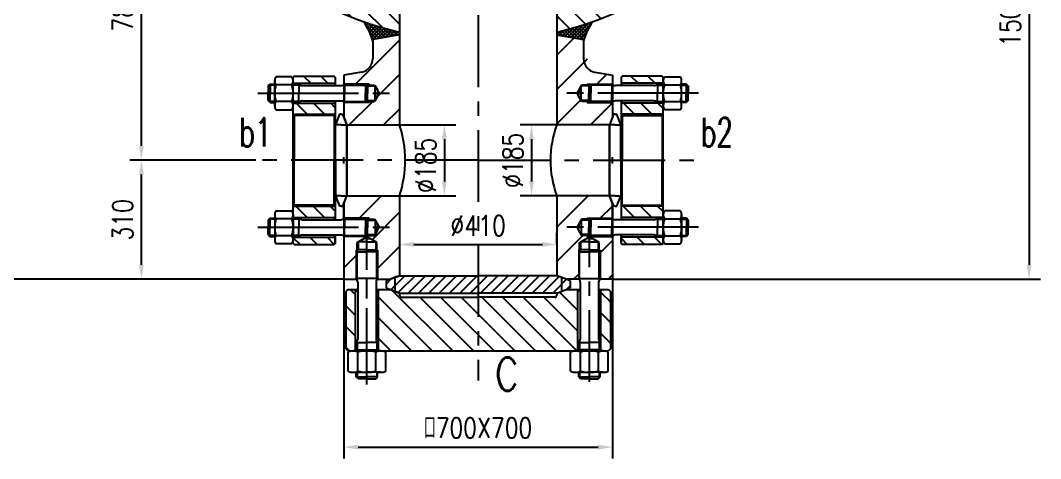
# Model space of a CAD drawing. Header units: inches. Extents: x -375 to 8535, y -150 to 12465.
# Drawn here: x 1047 to 3706, y 4805 to 5949 of the extents above; entities that cross this region are included whole.
import ezdxf

# ---------------------------------------------------------------- set-up
doc = ezdxf.new("R2010")
doc.units = ezdxf.units.IN
doc.header["$LTSCALE"] = 150
doc.linetypes.add('CENTER', pattern=[2, 1.25, -0.25, 0.25, -0.25])
for name, color, linetype in [('1轮廓实线层', 7, 'Continuous'), ('2细线层', 4, 'Continuous'), ('3中心线层', 1, 'CENTER'), ('5剖面线层', 2, 'Continuous'), ('6文字层', 3, 'Continuous'), ('7标注层', 4, 'Continuous')]:
    doc.layers.add(name, color=color, linetype=linetype)
doc.styles.add('PC_TEXTSTYLE', font='romans.shx', dxfattribs={"width": 0.8, "bigfont": 'hzfs.shx'})
doc.styles.add('TH_GBDIM', font='romans.shx', dxfattribs={"width": 0.8, "bigfont": 'gbcbig.shx'})
doc.dimstyles.new('TH_GBDIM', dxfattribs={"dimscale": 15, "dimtxt": 3.5, "dimasz": 2.5, "dimexe": 2, "dimexo": 0, "dimgap": 1.5, "dimtad": 1, "dimdec": 0, "dimdsep": 46, "dimtxsty": 'TH_GBDIM', "dimcen": 2.5, "dimclrd": 130, "dimclre": 130, "dimclrt": 3, "dimadec": 0, "dimazin": 0, "dimtfac": 0.714286, "dimtdec": 0, "dimtmove": 0, "dimatfit": 3, "dimfxl": 0, "dimtolj": 1, "dimtzin": 0, "dimlwd": -1, "dimlwe": -1, "dimarcsym": 0})

# ---------------------------------------------------------------- blocks, each defined once
blk = doc.blocks.new('*D23')
at = {"layer": '7标注层', "color": 130}
for p, q in [((1227.2, 11213.6), (731.2, 11213.6)), ((776.2, 11138.6), (776.2, 5347.9)), ((1362.5, 5272.9), (731.2, 5272.9))]:
    blk.add_line(p, q, dxfattribs=at)
for points in [[(763.7, 11138.6), (788.7, 11138.6), (776.2, 11213.6)], [(763.7, 5347.9), (788.7, 5347.9), (776.2, 5272.9)]]:
    blk.add_solid(points, dxfattribs=at)
at = {"layer": 'DEFPOINTS', "color": 0}
for p in [(1227.2, 11213.6), (776.2, 5272.9), (1362.5, 5272.9)]:
    blk.add_point(p, dxfattribs=at)
at = {"layer": '7标注层', "color": 3, "insert": (716.2, 8683.7), "char_height": 75, "attachment_point": 5, "rotation": 90, "style": 'TH_GBDIM'}
blk.add_mtext('\\A1;~19215', dxfattribs=at)
blk = doc.blocks.new('*D35')
at = {"layer": '1轮廓实线层', "color": 130}
for p, q in [((2035.3, 5418.6), (2035.3, 5333.8)), ((2445.3, 5363.8), (2445.3, 5393.8)), ((2072.8, 5363.8), (2407.8, 5363.8))]:
    blk.add_line(p, q, dxfattribs=at)
for points in [[(2072.8, 5370.1), (2072.8, 5357.6), (2035.3, 5363.8)], [(2407.8, 5370.1), (2407.8, 5357.6), (2445.3, 5363.8)]]:
    blk.add_solid(points, dxfattribs=at)
at = {"layer": 'DEFPOINTS', "color": 0}
for p in [(2035.3, 5418.6), (2445.3, 5363.8), (2445.3, 5363.8)]:
    blk.add_point(p, dxfattribs=at)
at = {"layer": '1轮廓实线层', "color": 3, "insert": (2240.3, 5412.6), "char_height": 52.5, "attachment_point": 5, "style": 'TH_GBDIM'}
blk.add_mtext('\\A1;%%c410{}{}', dxfattribs=at)
blk = doc.blocks.new('*D73')
at = {"layer": '1轮廓实线层', "color": 130}
for p, q in [((1378.9, 6363.4), (1332.5, 6363.4)), ((1362.5, 5620.9), (1362.5, 6325.9)), ((1661.2, 5583.4), (1332.5, 5583.4))]:
    blk.add_line(p, q, dxfattribs=at)
for points in [[(1356.3, 6325.9), (1368.8, 6325.9), (1362.5, 6363.4)], [(1356.3, 5620.9), (1368.8, 5620.9), (1362.5, 5583.4)]]:
    blk.add_solid(points, dxfattribs=at)
at = {"layer": 'DEFPOINTS', "color": 0}
for p in [(1362.5, 6363.4), (1378.9, 6363.4), (1661.2, 5583.4)]:
    blk.add_point(p, dxfattribs=at)
at = {"layer": '1轮廓实线层', "color": 3, "insert": (1313.8, 5973.4), "char_height": 52.5, "attachment_point": 5, "rotation": 90, "style": 'TH_GBDIM'}
blk.add_mtext('\\A1;780', dxfattribs=at)
blk = doc.blocks.new('*D74')
at = {"layer": '1轮廓实线层', "color": 130}
for p, q in [((1661.2, 5583.4), (1332.5, 5583.4)), ((1362.5, 5310.4), (1362.5, 5545.9)), ((1890.3, 5272.9), (1332.5, 5272.9))]:
    blk.add_line(p, q, dxfattribs=at)
for points in [[(1356.3, 5545.9), (1368.8, 5545.9), (1362.5, 5583.4)], [(1356.3, 5310.4), (1368.8, 5310.4), (1362.5, 5272.9)]]:
    blk.add_solid(points, dxfattribs=at)
at = {"layer": 'DEFPOINTS', "color": 0}
for p in [(1362.5, 5583.4), (1661.2, 5583.4), (1890.3, 5272.9)]:
    blk.add_point(p, dxfattribs=at)
at = {"layer": '1轮廓实线层', "color": 3, "insert": (1313.8, 5428.2), "char_height": 52.5, "attachment_point": 5, "rotation": 90, "style": 'TH_GBDIM'}
blk.add_mtext('\\A1;310', dxfattribs=at)
blk = doc.blocks.new('*D75')
at = {"layer": '1轮廓实线层', "color": 130}
for p, q in [((3563.7, 6773.4), (3706.5, 6773.4)), ((3676.5, 6735.9), (3676.5, 5310.4)), ((2590.3, 5272.9), (3706.5, 5272.9))]:
    blk.add_line(p, q, dxfattribs=at)
for points in [[(3670.2, 6735.9), (3682.7, 6735.9), (3676.5, 6773.4)], [(3670.2, 5310.4), (3682.7, 5310.4), (3676.5, 5272.9)]]:
    blk.add_solid(points, dxfattribs=at)
at = {"layer": 'DEFPOINTS', "color": 0}
for p in [(3563.7, 6773.4), (2590.3, 5272.9), (3676.5, 5272.9)]:
    blk.add_point(p, dxfattribs=at)
at = {"layer": '1轮廓实线层', "color": 3, "insert": (3627.7, 5951.8), "char_height": 52.5, "attachment_point": 5, "rotation": 90, "style": 'TH_GBDIM'}
blk.add_mtext('\\A1;1500', dxfattribs=at)
blk = doc.blocks.new('*D76')
at = {"layer": '1轮廓实线层', "color": 130}
for p, q in [((2035.3, 5675.9), (2182.2, 5675.9)), ((2152.2, 5638.4), (2152.2, 5528.4)), ((2035.3, 5490.9), (2182.2, 5490.9))]:
    blk.add_line(p, q, dxfattribs=at)
for points in [[(2145.9, 5638.4), (2158.4, 5638.4), (2152.2, 5675.9)], [(2145.9, 5528.4), (2158.4, 5528.4), (2152.2, 5490.9)]]:
    blk.add_solid(points, dxfattribs=at)
at = {"layer": 'DEFPOINTS', "color": 0}
for p in [(2035.3, 5675.9), (2035.3, 5490.9), (2152.2, 5490.9)]:
    blk.add_point(p, dxfattribs=at)
at = {"layer": '1轮廓实线层', "color": 3, "insert": (2103.4, 5570.4), "char_height": 52.5, "attachment_point": 5, "rotation": 90, "style": 'TH_GBDIM'}
blk.add_mtext('\\A1;%%c185{}{}', dxfattribs=at)
blk = doc.blocks.new('*D77')
at = {"layer": '1轮廓实线层', "color": 130}
for p, q in [((2532.8, 5675.9), (2349.5, 5675.9)), ((2379.5, 5638.4), (2379.5, 5528.4)), ((2532.8, 5490.9), (2349.5, 5490.9))]:
    blk.add_line(p, q, dxfattribs=at)
for points in [[(2373.2, 5638.4), (2385.7, 5638.4), (2379.5, 5675.9)], [(2373.2, 5528.4), (2385.7, 5528.4), (2379.5, 5490.9)]]:
    blk.add_solid(points, dxfattribs=at)
at = {"layer": 'DEFPOINTS', "color": 0}
for p in [(2532.8, 5675.9), (2379.5, 5490.9), (2532.8, 5490.9)]:
    blk.add_point(p, dxfattribs=at)
at = {"layer": '1轮廓实线层', "color": 3, "insert": (2330.7, 5583.4), "char_height": 52.5, "attachment_point": 5, "rotation": 90, "style": 'TH_GBDIM'}
blk.add_mtext('\\A1;%%c185{}{}', dxfattribs=at)
blk = doc.blocks.new('*D81')
at = {"layer": '1轮廓实线层', "color": 130}
for p, q in [((1890.3, 5272.9), (1890.3, 4804.5)), ((2590.3, 5272.9), (2590.3, 4804.5)), ((1927.8, 4834.5), (2552.8, 4834.5))]:
    blk.add_line(p, q, dxfattribs=at)
for points in [[(1927.8, 4840.8), (1927.8, 4828.3), (1890.3, 4834.5)], [(2552.8, 4840.8), (2552.8, 4828.3), (2590.3, 4834.5)]]:
    blk.add_solid(points, dxfattribs=at)
at = {"layer": 'DEFPOINTS', "color": 0}
for p in [(1890.3, 5272.9), (2590.3, 5272.9), (2590.3, 4834.5)]:
    blk.add_point(p, dxfattribs=at)
at = {"layer": '1轮廓实线层', "color": 3, "insert": (2240.3, 4884.7), "char_height": 52.5, "attachment_point": 5, "style": 'TH_GBDIM'}
blk.add_mtext('\\A1;囗700X700', dxfattribs=at)
blk = doc.blocks.new('*D82')
at = {"layer": '7标注层', "color": 130}
for p, q in [((2766.7, 11589.9), (588.9, 11589.9)), ((633.9, 5347.9), (633.9, 11514.9)), ((776.2, 5272.9), (588.9, 5272.9))]:
    blk.add_line(p, q, dxfattribs=at)
for points in [[(621.4, 11514.9), (646.4, 11514.9), (633.9, 11589.9)], [(621.4, 5347.9), (646.4, 5347.9), (633.9, 5272.9)]]:
    blk.add_solid(points, dxfattribs=at)
at = {"layer": 'DEFPOINTS', "color": 0}
for p in [(633.9, 11589.9), (2766.7, 11589.9), (776.2, 5272.9)]:
    blk.add_point(p, dxfattribs=at)
at = {"layer": '7标注层', "color": 3, "insert": (573.9, 8429.6), "char_height": 75, "attachment_point": 5, "rotation": 90, "style": 'TH_GBDIM'}
blk.add_mtext('\\A1;~19590', dxfattribs=at)

msp = doc.modelspace()

# ---------------------------------------------------------------- hatches: boundary and pattern name
at = {"layer": '5剖面线层'}
h = msp.add_hatch(dxfattribs=at)
h.set_pattern_fill('ANSI31', color=256, scale=12, angle=90, style=0)
h.paths.add_polyline_path([(2445.34, 5992.86), (2445.34, 5918.1, 0.3341002), (3134.69, 6744.99, -0.0000479), (3134.68, 6744.97, 0.0000479), (3134.69, 6744.99, 0.0030134), (3135.16, 6755.77), (3066.22, 6765.46, -0.3738847), (3059.34, 6773.38), (3057.34, 6773.38), (3047.32, 6767.6, -0.3388378)])
h.paths.add_polyline_path([(2035.34, 5918.1), (2035.34, 5992.86, -0.3388378), (1433.36, 6767.6), (1423.34, 6773.38), (1421.34, 6773.38, -0.3738847), (1414.45, 6765.46), (1345.51, 6755.77, 0.3374534)])
h = msp.add_hatch(dxfattribs=at)
h.set_pattern_fill('ANSI37', color=256, scale=2, style=0)
h.paths.add_polyline_path([(1941.3, 5945.73, -0.1149683), (1965.34, 5893.78), (1965.34, 5898.61), (2035.34, 5910.95), (2035.34, 5918.1, -0.0273833)])
h = msp.add_hatch(dxfattribs=at)
h.set_pattern_fill('ANSI37', color=256, scale=2, style=0)
h.set_pattern_definition([(135, (4480.6765, 7e-12), (4.490128, 4.490128), []), (45, (4480.6765, 7e-12), (4.490128, -4.490128), [])])
h.paths.add_polyline_path([(2539.38, 5945.73, 0.1149683), (2515.34, 5893.78), (2515.34, 5898.61), (2445.34, 5910.95), (2445.34, 5918.1, 0.0273833)])
h = msp.add_hatch(dxfattribs=at)
h.set_pattern_fill('ANSI31', color=256, scale=20, style=0)
h.paths.add_polyline_path([(2525.34, 5895), (2445.34, 5909.11), (2445.34, 5675.88), (2582.88, 5675.88), (2585.93, 5684.28, -0.0000073), (2585.93, 5684.28), (2590.34, 5696.38), (2590.34, 5733.63), (2589.9, 5734.38), (2534.02, 5734.38), (2524.34, 5734.38), (2524.34, 5737.09), (2510.34, 5737.09), (2498.05, 5758.38), (2510.34, 5779.67), (2524.34, 5779.67), (2524.34, 5782.38), (2534.02, 5782.38), (2589.9, 5782.38), (2590.34, 5783.14), (2590.34, 5805.75), (2525.34, 5817.21)])
h.paths.add_polyline_path([(2035.34, 5909.11), (1955.34, 5895), (1955.34, 5817.21), (1890.34, 5805.75), (1890.34, 5783.14), (1890.77, 5782.38), (1946.66, 5782.38), (1956.34, 5782.38), (1956.34, 5779.67), (1970.34, 5779.67), (1982.63, 5758.38), (1970.34, 5737.09), (1956.34, 5737.09), (1956.34, 5734.38), (1946.66, 5734.38), (1890.77, 5734.38), (1890.34, 5733.63), (1890.34, 5696.38), (1894.74, 5684.28, -0.0000073), (1894.75, 5684.28), (1897.8, 5675.88), (2035.34, 5675.88)])
h = msp.add_hatch(dxfattribs=at)
h.set_pattern_fill('ANSI31', color=256, scale=10, angle=90, style=0)
h.paths.add_polyline_path([(1867.98, 5800.38), (1864.98, 5803.38), (1760.98, 5803.38), (1757.98, 5800.38), (1757.98, 5792.49, -0.0373454), (1757.98, 5789.4), (1757.98, 5785.38), (1758.98, 5784.38), (1866.98, 5784.38), (1867.98, 5785.38)])
h.paths.add_polyline_path([(1867.98, 5731.38), (1866.98, 5732.38), (1758.98, 5732.38), (1757.98, 5731.38), (1757.98, 5727.37, -0.0373454), (1757.98, 5724.27), (1757.98, 5705.33), (1759.1, 5703.38), (1866.85, 5703.38), (1867.98, 5705.33)])
h.paths.add_polyline_path([(1867.98, 5461.44), (1866.85, 5463.38), (1759.1, 5463.38), (1757.98, 5461.44), (1757.98, 5442.49, -0.0373454), (1757.98, 5439.4), (1757.98, 5435.38), (1758.98, 5434.38), (1866.98, 5434.38), (1867.98, 5435.38)])
h.paths.add_polyline_path([(1867.98, 5381.38), (1866.98, 5382.38), (1758.98, 5382.38), (1757.98, 5381.38), (1757.98, 5377.37, -0.0373454), (1757.98, 5374.27), (1757.98, 5366.38), (1760.98, 5363.38), (1864.98, 5363.38), (1867.98, 5366.38)])
h.paths.add_polyline_path([(2722.7, 5374.27, -0.0373454), (2722.7, 5377.37), (2722.7, 5381.38), (2721.7, 5382.38), (2613.7, 5382.38), (2612.7, 5381.38), (2612.7, 5366.38), (2615.7, 5363.38), (2719.7, 5363.38), (2722.7, 5366.38)])
h.paths.add_polyline_path([(2722.7, 5461.44), (2721.58, 5463.38), (2613.82, 5463.38), (2612.7, 5461.44), (2612.7, 5435.38), (2613.7, 5434.38), (2721.7, 5434.38), (2722.7, 5435.38), (2722.7, 5439.4, -0.0373454), (2722.7, 5442.49)])
h.paths.add_polyline_path([(2722.7, 5724.27, -0.0373454), (2722.7, 5727.37), (2722.7, 5731.38), (2721.7, 5732.38), (2613.7, 5732.38), (2612.7, 5731.38), (2612.7, 5705.33), (2613.82, 5703.38), (2721.58, 5703.38), (2722.7, 5705.33)])
h.paths.add_polyline_path([(2722.7, 5800.38), (2719.7, 5803.38), (2615.7, 5803.38), (2612.7, 5800.38), (2612.7, 5785.38), (2613.7, 5784.38), (2721.7, 5784.38), (2722.7, 5785.38), (2722.7, 5789.4, -0.0373454), (2722.7, 5792.49)])
h.paths.add_polyline_path([(2721.58, 5703.38), (2613.82, 5703.38), (2615.7, 5700.13), (2719.7, 5700.13)])
h.paths.add_polyline_path([(2719.7, 5466.63), (2615.7, 5466.63), (2613.82, 5463.38), (2721.58, 5463.38)])
h.paths.add_polyline_path([(1866.85, 5703.38), (1759.1, 5703.38), (1760.98, 5700.13), (1864.98, 5700.13)])
h.paths.add_polyline_path([(1864.98, 5466.63), (1760.98, 5466.63), (1759.1, 5463.38), (1866.85, 5463.38)])
h = msp.add_hatch(dxfattribs=at)
h.set_pattern_fill('ANSI31', color=256, scale=20, style=0)
h.paths.add_polyline_path([(2498.05, 5408.38), (2510.34, 5429.67), (2524.34, 5429.67), (2524.34, 5432.38), (2534.02, 5432.38), (2589.9, 5432.38), (2590.34, 5433.14), (2590.34, 5470.38), (2585.93, 5482.48, -0.0000073), (2585.93, 5482.49), (2582.88, 5490.88), (2445.34, 5490.88), (2445.34, 5327.67), (2445.34, 5282.04), (2470.34, 5272.94), (2500.17, 5272.94), (2502.34, 5274.19), (2502.34, 5344.57), (2502.34, 5348.94), (2504.5, 5348.94), (2504.5, 5368.94), (2530.34, 5383.85), (2530.34, 5384.38), (2524.34, 5384.38), (2524.34, 5387.09), (2510.34, 5387.09)])
h.paths.add_polyline_path([(2590.34, 5383.63), (2589.9, 5384.38), (2534.02, 5384.38), (2530.34, 5384.38), (2530.34, 5383.85), (2556.17, 5368.94), (2556.17, 5348.94), (2558.34, 5348.94), (2558.34, 5344.57), (2558.34, 5274.19), (2560.5, 5272.94), (2590.34, 5272.94)])
h.paths.add_polyline_path([(1978.34, 5274.19), (1980.5, 5272.94), (2010.34, 5272.94), (2035.34, 5282.04), (2035.34, 5490.88), (1897.8, 5490.88), (1894.75, 5482.49, -0.0000073), (1894.74, 5482.48), (1890.34, 5470.38), (1890.34, 5433.14), (1890.77, 5432.38), (1946.66, 5432.38), (1956.34, 5432.38), (1956.34, 5429.67), (1970.34, 5429.67), (1982.63, 5408.38), (1970.34, 5387.09), (1956.34, 5387.09), (1956.34, 5384.38), (1946.66, 5384.38), (1890.77, 5384.38), (1890.34, 5383.63), (1890.34, 5272.94), (1920.17, 5272.94), (1922.34, 5274.19), (1922.34, 5344.57), (1922.34, 5348.94), (1924.5, 5348.94), (1924.5, 5368.94), (1950.34, 5383.85), (1976.17, 5368.94), (1976.17, 5348.94), (1978.34, 5348.94), (1978.34, 5344.57)])
h = msp.add_hatch(dxfattribs=at)
h.set_pattern_fill('ANSI31', color=256, scale=6, style=0)
h.paths.add_polyline_path([(2022.84, 5277.49, 0.0094969), (2000.34, 5268.8), (2000.34, 5250, 0.0094969), (2022.84, 5241.31)])
h.paths.add_polyline_path([(2035.34, 5281.9, 0.0052187), (2022.84, 5277.49), (2022.84, 5241.31), (2023.47, 5241.08, 0.0049528), (2035.34, 5236.9)])
h = msp.add_hatch(dxfattribs=at)
h.set_pattern_fill('ANSI31', color=256, scale=6, style=0)
h.paths.add_polyline_path([(2240.34, 5281.9), (2240.34, 5236.9), (2445.34, 5236.9), (2445.34, 5281.9)])
h.paths.add_polyline_path([(2240.34, 5236.9), (2240.34, 5281.9), (2035.34, 5281.9), (2035.34, 5236.9)])
h = msp.add_hatch(dxfattribs=at)
h.set_pattern_fill('ANSI31', color=256, scale=6, style=0)
h.paths.add_polyline_path([(2457.84, 5241.31, 0.0094969), (2480.34, 5250), (2480.34, 5268.8, 0.0094969), (2457.84, 5277.49)])
h.paths.add_polyline_path([(2457.84, 5277.49, 0.0052187), (2445.34, 5281.9), (2445.34, 5236.9, 0.0049528), (2457.2, 5241.08), (2457.84, 5241.31)])
h = msp.add_hatch(dxfattribs=at)
h.set_pattern_fill('ANSI31', color=256, scale=12, angle=90, style=0)
h.set_pattern_definition([(135, (0, 40), (-26.94077, -26.94077), [])])
h.paths.add_polyline_path([(2585.34, 5240.86), (2580.34, 5245.86), (2563.34, 5245.86), (2560.34, 5242.86), (2560.34, 5088.86), (2563.34, 5085.86), (2565.42, 5085.86, -0.0202427), (2567.64, 5085.86), (2580.34, 5085.86), (2585.34, 5090.86)])
h.paths.add_polyline_path([(2500.34, 5242.86), (2497.34, 5245.86), (2470.34, 5245.86), (2457.84, 5241.31, -0.0002658), (2457.2, 5241.08), (2445.34, 5236.76), (2445.34, 5230.86, -0.4142136), (2440.34, 5225.86), (2240.34, 5225.86), (2240.34, 5085.86), (2493.03, 5085.86, -0.0202427), (2495.25, 5085.86), (2497.34, 5085.86), (2500.34, 5088.86)])
h.paths.add_polyline_path([(2240.34, 5225.86), (2040.34, 5225.86, -0.4142136), (2035.34, 5230.86), (2035.34, 5236.76), (2023.47, 5241.08, -0.0002658), (2022.84, 5241.31), (2010.34, 5245.86), (1983.34, 5245.86), (1980.34, 5242.86), (1980.34, 5088.86), (1983.34, 5085.86), (1985.42, 5085.86, -0.0202427), (1987.64, 5085.86), (2240.34, 5085.86)])
h.paths.add_polyline_path([(1920.34, 5242.86), (1917.34, 5245.86), (1900.34, 5245.86), (1895.34, 5240.86), (1895.34, 5090.86), (1900.34, 5085.86), (1913.03, 5085.86, -0.0202427), (1915.25, 5085.86), (1917.34, 5085.86), (1920.34, 5088.86)])

# ---------------------------------------------------------------- linework, layer by layer
for p, q in [((1760.98, 5803.38), (1757.98, 5800.38)), ((1757.98, 5583.38), (1757.98, 5800.38)), ((1760.98, 5803.38), (1864.98, 5803.38)), ((1867.98, 5800.38), (1864.98, 5803.38)), ((1867.98, 5800.38), (1867.98, 5778.38)), ((2612.7, 5800.38), (2615.7, 5803.38)), ((2612.7, 5800.38), (2612.7, 5778.38)), ((2719.7, 5803.38), (2615.7, 5803.38)), ((2719.7, 5803.38), (2722.7, 5800.38)), ((2722.7, 5583.38), (2722.7, 5800.38)), ((1693.16, 5777.38), (1698.16, 5782.38)), ((1693.16, 5777.38), (1693.16, 5758.38)), ((1698.16, 5782.38), (1709.98, 5782.38)), ((1698.16, 5782.38), (1698.16, 5758.38)), ((1758.98, 5784.38), (1757.98, 5785.38)), ((1757.98, 5782.38), (1773.16, 5782.38)), ((1758.98, 5784.38), (1758.98, 5782.38)), ((1773.16, 5782.38), (1773.16, 5758.38)), ((1782.1, 5778.38), (1882.72, 5778.38)), ((1866.98, 5784.38), (1867.98, 5785.38)), ((1866.98, 5784.38), (1866.98, 5778.38)), ((1891.11, 5781.81), (1890.34, 5783.14)), ((1946.66, 5782.38), (1891.66, 5782.38)), ((1891.66, 5782.38), (1891.66, 5758.38)), ((1951.66, 5777.38), (1946.66, 5782.38)), ((1946.66, 5782.38), (1946.66, 5758.38)), ((1949.37, 5779.67), (1970.34, 5779.67)), ((1951.66, 5777.38), (1971.66, 5777.38)), ((1951.66, 5777.38), (1951.66, 5758.38)), ((1951.66, 5777.38), (1951.66, 5758.38)), ((1956.34, 5782.38), (1956.34, 5777.38)), ((1970.34, 5779.67), (1970.34, 5777.38)), ((1970.34, 5779.67), (1982.63, 5758.38)), ((1971.66, 5777.38), (1977.66, 5766.99)), ((1971.66, 5739.38), (1971.66, 5777.38)), ((2510.34, 5779.67), (2498.05, 5758.38)), ((2509.02, 5777.38), (2503.02, 5766.99)), ((2509.02, 5739.38), (2509.02, 5777.38)), ((2529.02, 5777.38), (2509.02, 5777.38)), ((2510.34, 5779.67), (2510.34, 5777.38)), ((2531.31, 5779.67), (2510.34, 5779.67)), ((2524.34, 5782.38), (2524.34, 5777.38)), ((2529.02, 5777.38), (2534.02, 5782.38)), ((2529.02, 5777.38), (2529.02, 5758.38)), ((2529.02, 5777.38), (2529.02, 5758.38)), ((2534.02, 5782.38), (2589.02, 5782.38)), ((2534.02, 5782.38), (2534.02, 5758.38)), ((2589.02, 5782.38), (2589.02, 5758.38)), ((2589.57, 5781.81), (2590.34, 5783.14)), ((2698.58, 5778.38), (2597.96, 5778.38)), ((2613.7, 5784.38), (2612.7, 5785.38)), ((2613.7, 5784.38), (2613.7, 5778.38)), ((2707.52, 5782.38), (2707.52, 5758.38)), ((2722.7, 5782.38), (2707.52, 5782.38)), ((2721.7, 5784.38), (2722.7, 5785.38)), ((2721.7, 5784.38), (2721.7, 5782.38)), ((2782.52, 5782.38), (2770.7, 5782.38)), ((2782.52, 5782.38), (2782.52, 5758.38)), ((2787.52, 5777.38), (2782.52, 5782.38)), ((2787.52, 5777.38), (2787.52, 5758.38)), ((1693.16, 5739.38), (1693.16, 5758.38)), ((1698.16, 5734.38), (1698.16, 5758.38)), ((1773.16, 5734.38), (1773.16, 5758.38)), ((1891.66, 5734.38), (1891.66, 5758.38)), ((1946.66, 5734.38), (1946.66, 5758.38)), ((1951.66, 5739.38), (1951.66, 5758.38)), ((1970.34, 5737.09), (1982.63, 5758.38)), ((1971.66, 5739.38), (1977.66, 5749.78)), ((1977.66, 5766.99), (1977.66, 5758.38)), ((1977.66, 5749.78), (1977.66, 5758.38)), ((2510.34, 5737.09), (2498.05, 5758.38)), ((2503.02, 5766.99), (2503.02, 5758.38)), ((2503.02, 5749.78), (2503.02, 5758.38)), ((2509.02, 5739.38), (2503.02, 5749.78)), ((2529.02, 5739.38), (2529.02, 5758.38)), ((2534.02, 5734.38), (2534.02, 5758.38)), ((2589.02, 5734.38), (2589.02, 5758.38)), ((2707.52, 5734.38), (2707.52, 5758.38)), ((2782.52, 5734.38), (2782.52, 5758.38)), ((2787.52, 5739.38), (2787.52, 5758.38)), ((1693.16, 5739.38), (1698.16, 5734.38)), ((1698.16, 5734.38), (1709.98, 5734.38)), ((1757.98, 5734.38), (1773.16, 5734.38)), ((1758.98, 5732.38), (1757.98, 5731.38)), ((1758.98, 5734.38), (1758.98, 5732.38)), ((1782.1, 5738.38), (1882.72, 5738.38)), ((1866.98, 5738.38), (1866.98, 5732.38)), ((1866.98, 5732.38), (1867.98, 5731.38)), ((1867.98, 5738.38), (1867.98, 5583.38)), ((1890.34, 5735.65), (1890.34, 5695.65)), ((1891.11, 5734.96), (1890.34, 5733.63)), ((1946.66, 5734.38), (1891.66, 5734.38)), ((1951.66, 5739.38), (1946.66, 5734.38)), ((1949.37, 5737.09), (1970.34, 5737.09)), ((1951.66, 5739.38), (1971.66, 5739.38)), ((1956.34, 5739.38), (1956.34, 5734.38)), ((1970.34, 5739.38), (1970.34, 5737.09)), ((2529.02, 5739.38), (2509.02, 5739.38)), ((2510.34, 5739.38), (2510.34, 5737.09)), ((2531.31, 5737.09), (2510.34, 5737.09)), ((2524.34, 5739.38), (2524.34, 5734.38)), ((2529.02, 5739.38), (2534.02, 5734.38)), ((2534.02, 5734.38), (2589.02, 5734.38)), ((2589.57, 5734.96), (2590.34, 5733.63)), ((2590.34, 5735.65), (2590.34, 5695.65)), ((2698.58, 5738.38), (2597.96, 5738.38)), ((2612.7, 5738.38), (2612.7, 5583.38)), ((2613.7, 5732.38), (2612.7, 5731.38)), ((2613.7, 5738.38), (2613.7, 5732.38)), ((2722.7, 5734.38), (2707.52, 5734.38)), ((2721.7, 5734.38), (2721.7, 5732.38)), ((2721.7, 5732.38), (2722.7, 5731.38)), ((2782.52, 5734.38), (2770.7, 5734.38)), ((2787.52, 5739.38), (2782.52, 5734.38)), ((1760.98, 5700.13), (1757.98, 5705.33)), ((1760.98, 5700.13), (1760.98, 5583.38)), ((1864.98, 5700.13), (1760.98, 5700.13)), ((1864.98, 5700.13), (1867.98, 5705.33)), ((1864.98, 5700.13), (1864.98, 5583.38)), ((1883.16, 5703.38), (1879.29, 5703.38)), ((1883.16, 5703.38), (1887.02, 5703.38)), ((1890.34, 5696.38), (1897.8, 5675.88)), ((2590.34, 5696.38), (2582.88, 5675.88)), ((2597.52, 5703.38), (2593.65, 5703.38)), ((2597.52, 5703.38), (2601.39, 5703.38)), ((2615.7, 5700.13), (2612.7, 5705.33)), ((2615.7, 5700.13), (2615.7, 5583.38)), ((2615.7, 5700.13), (2719.7, 5700.13)), ((2719.7, 5700.13), (2722.7, 5705.33)), ((2719.7, 5700.13), (2719.7, 5583.38)), ((1868.66, 5583.38), (1868.66, 5675.88)), ((1883.16, 5675.88), (1868.66, 5675.88)), ((1883.16, 5675.88), (1897.66, 5675.88)), ((1897.66, 5583.38), (1897.66, 5675.88)), ((1897.8, 5675.88), (1897.8, 5583.38)), ((2582.88, 5675.88), (2582.88, 5583.38)), ((2583.02, 5583.38), (2583.02, 5675.88)), ((2597.52, 5675.88), (2583.02, 5675.88)), ((2597.52, 5675.88), (2612.02, 5675.88)), ((2612.02, 5583.38), (2612.02, 5675.88)), ((1757.98, 5366.38), (1757.98, 5583.38)), ((1760.98, 5466.63), (1760.98, 5583.38)), ((1864.98, 5466.63), (1864.98, 5583.38)), ((1867.98, 5583.38), (1867.98, 5428.38)), ((1868.66, 5583.38), (1868.66, 5490.88)), ((1897.66, 5583.38), (1897.66, 5490.88)), ((1897.8, 5490.88), (1897.8, 5583.38)), ((2582.88, 5490.88), (2582.88, 5583.38)), ((2583.02, 5583.38), (2583.02, 5490.88)), ((2612.02, 5583.38), (2612.02, 5490.88)), ((2612.7, 5583.38), (2612.7, 5428.38)), ((2615.7, 5466.63), (2615.7, 5583.38)), ((2719.7, 5466.63), (2719.7, 5583.38)), ((2722.7, 5366.38), (2722.7, 5583.38)), ((1883.16, 5490.88), (1868.66, 5490.88)), ((1883.16, 5490.88), (1897.66, 5490.88)), ((1890.34, 5470.38), (1897.8, 5490.88)), ((2590.34, 5470.38), (2582.88, 5490.88)), ((2597.52, 5490.88), (2583.02, 5490.88)), ((2597.52, 5490.88), (2612.02, 5490.88)), ((1760.98, 5466.63), (1757.98, 5461.44)), ((1864.98, 5466.63), (1760.98, 5466.63)), ((1864.98, 5466.63), (1867.98, 5461.44)), ((1883.16, 5463.38), (1879.29, 5463.38)), ((1883.16, 5463.38), (1887.02, 5463.38)), ((1890.34, 5431.12), (1890.34, 5471.12)), ((2590.34, 5431.12), (2590.34, 5471.12)), ((2597.52, 5463.38), (2593.65, 5463.38)), ((2597.52, 5463.38), (2601.39, 5463.38)), ((2615.7, 5466.63), (2612.7, 5461.44)), ((2615.7, 5466.63), (2719.7, 5466.63)), ((2719.7, 5466.63), (2722.7, 5461.44)), ((1692.66, 5427.38), (1697.66, 5432.38)), ((1692.66, 5427.38), (1692.66, 5408.38)), ((1697.66, 5432.38), (1709.98, 5432.38)), ((1697.66, 5432.38), (1697.66, 5408.38)), ((1758.98, 5434.38), (1757.98, 5435.38)), ((1757.98, 5432.38), (1773.16, 5432.38)), ((1758.98, 5432.38), (1758.98, 5434.38)), ((1773.16, 5432.38), (1773.16, 5408.38)), ((1782.1, 5428.38), (1882.72, 5428.38)), ((1866.98, 5434.38), (1867.98, 5435.38)), ((1866.98, 5428.38), (1866.98, 5434.38)), ((1891.11, 5431.81), (1890.34, 5433.14)), ((1891.66, 5432.38), (1891.66, 5408.38)), ((1946.66, 5432.38), (1891.66, 5432.38)), ((1951.66, 5427.38), (1946.66, 5432.38)), ((1946.66, 5432.38), (1946.66, 5408.38)), ((1949.37, 5429.67), (1970.34, 5429.67)), ((1951.66, 5427.38), (1971.66, 5427.38)), ((1951.66, 5427.38), (1951.66, 5408.38)), ((1956.34, 5427.38), (1956.34, 5432.38)), ((1970.34, 5429.67), (1982.63, 5408.38)), ((1970.34, 5427.38), (1970.34, 5429.67)), ((1971.66, 5427.38), (1971.66, 5389.38)), ((1971.66, 5427.38), (1977.66, 5416.99)), ((2510.34, 5429.67), (2498.05, 5408.38)), ((2509.02, 5427.38), (2503.02, 5416.99)), ((2529.02, 5427.38), (2509.02, 5427.38)), ((2509.02, 5427.38), (2509.02, 5389.38)), ((2510.34, 5427.38), (2510.34, 5429.67)), ((2531.31, 5429.67), (2510.34, 5429.67)), ((2524.34, 5427.38), (2524.34, 5432.38)), ((2529.02, 5427.38), (2534.02, 5432.38)), ((2529.02, 5427.38), (2529.02, 5408.38)), ((2534.02, 5432.38), (2534.02, 5408.38)), ((2534.02, 5432.38), (2589.02, 5432.38)), ((2589.02, 5432.38), (2589.02, 5408.38)), ((2589.57, 5431.81), (2590.34, 5433.14)), ((2698.58, 5428.38), (2597.96, 5428.38)), ((2613.7, 5434.38), (2612.7, 5435.38)), ((2613.7, 5428.38), (2613.7, 5434.38)), ((2722.7, 5432.38), (2707.52, 5432.38)), ((2707.52, 5432.38), (2707.52, 5408.38)), ((2721.7, 5434.38), (2722.7, 5435.38)), ((2721.7, 5432.38), (2721.7, 5434.38)), ((2783.02, 5432.38), (2770.7, 5432.38)), ((2783.02, 5432.38), (2783.02, 5408.38)), ((2788.02, 5427.38), (2783.02, 5432.38)), ((2788.02, 5427.38), (2788.02, 5408.38)), ((1692.66, 5389.38), (1692.66, 5408.38)), ((1697.66, 5384.38), (1697.66, 5408.38)), ((1773.16, 5384.38), (1773.16, 5408.38)), ((1891.66, 5384.38), (1891.66, 5408.38)), ((1946.66, 5384.38), (1946.66, 5408.38)), ((1951.66, 5389.38), (1951.66, 5408.38)), ((1951.66, 5389.38), (1951.66, 5408.38)), ((1970.34, 5387.09), (1982.63, 5408.38)), ((1971.66, 5389.38), (1977.66, 5399.78)), ((1977.66, 5416.99), (1977.66, 5408.38)), ((1977.66, 5399.78), (1977.66, 5408.38)), ((2510.34, 5387.09), (2498.05, 5408.38)), ((2503.02, 5416.99), (2503.02, 5408.38)), ((2503.02, 5399.78), (2503.02, 5408.38)), ((2509.02, 5389.38), (2503.02, 5399.78)), ((2529.02, 5389.38), (2529.02, 5408.38)), ((2529.02, 5389.38), (2529.02, 5408.38)), ((2534.02, 5384.38), (2534.02, 5408.38)), ((2589.02, 5384.38), (2589.02, 5408.38)), ((2707.52, 5384.38), (2707.52, 5408.38)), ((2783.02, 5384.38), (2783.02, 5408.38)), ((2788.02, 5389.38), (2788.02, 5408.38)), ((1692.66, 5389.38), (1697.66, 5384.38)), ((1697.66, 5384.38), (1709.98, 5384.38)), ((1757.98, 5384.38), (1773.16, 5384.38)), ((1758.98, 5382.38), (1757.98, 5381.38)), ((1758.98, 5382.38), (1758.98, 5384.38)), ((1782.1, 5388.38), (1882.72, 5388.38)), ((1866.98, 5382.38), (1866.98, 5388.38)), ((1866.98, 5382.38), (1867.98, 5381.38)), ((1867.98, 5388.38), (1867.98, 5366.38)), ((1867.98, 5366.38), (1867.98, 5388.38)), ((1891.11, 5384.96), (1890.34, 5383.63)), ((1946.66, 5384.38), (1891.66, 5384.38)), ((1924.5, 5368.94), (1950.34, 5383.85)), ((1951.66, 5389.38), (1946.66, 5384.38)), ((1949.37, 5387.09), (1970.34, 5387.09)), ((1976.17, 5368.94), (1950.34, 5383.85)), ((1951.66, 5389.38), (1971.66, 5389.38)), ((1956.34, 5384.38), (1956.34, 5389.38)), ((1970.34, 5387.09), (1970.34, 5389.38)), ((2504.5, 5368.94), (2530.34, 5383.85)), ((2529.02, 5389.38), (2509.02, 5389.38)), ((2510.34, 5387.09), (2510.34, 5389.38)), ((2531.31, 5387.09), (2510.34, 5387.09)), ((2524.34, 5384.38), (2524.34, 5389.38)), ((2529.02, 5389.38), (2534.02, 5384.38)), ((2556.17, 5368.94), (2530.34, 5383.85)), ((2534.02, 5384.38), (2589.02, 5384.38)), ((2589.57, 5384.96), (2590.34, 5383.63)), ((2698.58, 5388.38), (2597.96, 5388.38)), ((2612.7, 5366.38), (2612.7, 5388.38)), ((2612.7, 5388.38), (2612.7, 5366.38)), ((2613.7, 5382.38), (2612.7, 5381.38)), ((2613.7, 5382.38), (2613.7, 5388.38)), ((2722.7, 5384.38), (2707.52, 5384.38)), ((2721.7, 5382.38), (2721.7, 5384.38)), ((2721.7, 5382.38), (2722.7, 5381.38)), ((2783.02, 5384.38), (2770.7, 5384.38)), ((2788.02, 5389.38), (2783.02, 5384.38)), ((1760.98, 5363.38), (1757.98, 5366.38)), ((1760.98, 5363.38), (1864.98, 5363.38)), ((1867.98, 5366.38), (1864.98, 5363.38)), ((1926.7, 5348.94), (1922.34, 5348.94)), ((1924.5, 5346.74), (1924.5, 5368.94)), ((1927.34, 5368.94), (1924.5, 5368.94)), ((1976.17, 5368.94), (1973.34, 5368.94)), ((1978.34, 5348.94), (1973.98, 5348.94)), ((1976.17, 5346.74), (1976.17, 5368.94)), ((2502.34, 5348.94), (2506.7, 5348.94)), ((2504.5, 5346.74), (2504.5, 5368.94)), ((2504.5, 5368.94), (2507.34, 5368.94)), ((2553.34, 5368.94), (2556.17, 5368.94)), ((2553.98, 5348.94), (2558.34, 5348.94)), ((2556.17, 5346.74), (2556.17, 5368.94)), ((2612.7, 5366.38), (2615.7, 5363.38)), ((2719.7, 5363.38), (2615.7, 5363.38)), ((2719.7, 5363.38), (2722.7, 5366.38)), ((1922.6, 5274.34), (1920.17, 5272.94)), ((1978.08, 5274.34), (1980.5, 5272.94)), ((2502.6, 5274.34), (2500.17, 5272.94)), ((2558.08, 5274.34), (2560.5, 5272.94))]:
    msp.add_line(p, q)
for centre, radius, start, end in [((1782.1, 5790.38), 12, 221.81031, 270), ((1882.72, 5790.38), 12, 270, 318.18969), ((2597.96, 5790.38), 12, 221.81031, 270), ((2698.58, 5790.38), 12, 270, 318.18969), ((1782.1, 5726.38), 12, 90, 138.18969), ((1882.72, 5726.38), 12, 41.81031, 90), ((2597.96, 5726.38), 12, 90, 138.18969), ((2698.58, 5726.38), 12, 41.81031, 90), ((2148.78, 5583.38), 295, 155.9973, 161.72614), ((1617.53, 5583.38), 295, 18.27386, 24.0027), ((2863.14, 5583.38), 295, 155.9973, 161.72614), ((2331.9, 5583.38), 295, 18.27386, 24.0027), ((2148.78, 5583.38), 295, 198.27386, 204.0027), ((1617.53, 5583.38), 295, 335.9973, 341.72614), ((2863.14, 5583.38), 295, 198.27386, 204.0027), ((2331.9, 5583.38), 295, 335.9973, 341.72614), ((1782.1, 5440.38), 12, 221.81031, 270), ((1882.72, 5440.38), 12, 270, 318.18969), ((2597.96, 5440.38), 12, 221.81031, 270), ((2698.58, 5440.38), 12, 270, 318.18969), ((1782.1, 5376.38), 12, 90, 138.18969), ((1882.72, 5376.38), 12, 41.81031, 90), ((2597.96, 5376.38), 12, 90, 138.18969), ((2698.58, 5376.38), 12, 41.81031, 90)]:
    msp.add_arc(centre, radius, start, end)
at = {"layer": '1轮廓实线层'}
for p, q in [((2035.34, 6043.38), (2035.34, 5675.88)), ((2445.34, 6043.38), (2445.34, 5675.88)), ((2035.34, 5910.95), (1965.34, 5898.61)), ((2445.34, 5910.95), (2515.34, 5898.61)), ((1965.34, 5898.61), (1965.34, 5848.34)), ((2515.34, 5898.61), (2515.34, 5848.34)), ((1755.04, 5801.68), (1712.91, 5801.68)), ((1936.42, 5813.87), (1890.34, 5805.75)), ((1890.34, 5805.75), (1890.34, 5695.65)), ((2544.26, 5813.87), (2590.34, 5805.75)), ((2590.34, 5805.75), (2590.34, 5695.65)), ((2725.64, 5801.68), (2767.76, 5801.68)), ((1709.98, 5724.27), (1709.98, 5792.49)), ((1755.04, 5780.21), (1712.91, 5780.21)), ((1757.98, 5724.27), (1757.98, 5792.49)), ((1758.98, 5784.38), (1866.98, 5784.38)), ((2721.7, 5784.38), (2613.7, 5784.38)), ((2722.7, 5724.27), (2722.7, 5792.49)), ((2725.64, 5780.21), (2767.76, 5780.21)), ((2770.7, 5724.27), (2770.7, 5792.49)), ((1755.04, 5736.56), (1712.91, 5736.56)), ((1758.98, 5732.38), (1866.98, 5732.38)), ((2721.7, 5732.38), (2613.7, 5732.38)), ((2725.64, 5736.56), (2767.76, 5736.56)), ((1712.91, 5715.08), (1755.04, 5715.08)), ((2767.76, 5715.08), (2725.64, 5715.08)), ((1897.8, 5675.88), (2035.34, 5675.88)), ((2582.88, 5675.88), (2445.34, 5675.88)), ((1897.8, 5490.88), (2035.34, 5490.88)), ((2035.34, 5490.88), (2035.34, 5281.9)), ((2445.34, 5490.88), (2445.34, 5281.9)), ((2582.88, 5490.88), (2445.34, 5490.88)), ((2445.34, 5490.88), (2445.34, 5327.67)), ((1890.34, 5471.12), (1890.34, 5272.94)), ((2590.34, 5471.12), (2590.34, 5272.94)), ((1709.98, 5442.49), (1709.98, 5374.27)), ((1712.91, 5451.68), (1755.04, 5451.68)), ((1755.04, 5430.21), (1712.91, 5430.21)), ((1757.98, 5442.49), (1757.98, 5374.27)), ((1758.98, 5434.38), (1866.98, 5434.38)), ((2721.7, 5434.38), (2613.7, 5434.38)), ((2722.7, 5442.49), (2722.7, 5374.27)), ((2767.76, 5451.68), (2725.64, 5451.68)), ((2725.64, 5430.21), (2767.76, 5430.21)), ((2770.7, 5442.49), (2770.7, 5374.27)), ((1755.04, 5386.56), (1712.91, 5386.56)), ((1758.98, 5382.38), (1866.98, 5382.38)), ((1927.34, 5370.57), (1942.93, 5379.57)), ((1950.34, 5379.57), (1942.93, 5379.57)), ((1950.34, 5379.57), (1957.75, 5379.57)), ((1973.34, 5370.57), (1957.75, 5379.57)), ((2507.34, 5370.57), (2522.93, 5379.57)), ((2530.34, 5379.57), (2522.93, 5379.57)), ((2530.34, 5379.57), (2537.75, 5379.57)), ((2553.34, 5370.57), (2537.75, 5379.57)), ((2721.7, 5382.38), (2613.7, 5382.38)), ((2725.64, 5386.56), (2767.76, 5386.56)), ((1755.04, 5365.08), (1712.91, 5365.08)), ((1927.34, 5349.57), (1922.34, 5344.57)), ((1950.34, 5370.57), (1927.34, 5370.57)), ((1927.34, 5370.57), (1927.34, 5349.57)), ((1950.34, 5349.57), (1927.34, 5349.57)), ((1950.34, 5370.57), (1973.34, 5370.57)), ((1950.34, 5349.57), (1973.34, 5349.57)), ((1973.34, 5370.57), (1973.34, 5349.57)), ((1973.34, 5349.57), (1978.34, 5344.57)), ((2507.34, 5349.57), (2502.34, 5344.57)), ((2507.34, 5370.57), (2507.34, 5349.57)), ((2530.34, 5370.57), (2507.34, 5370.57)), ((2530.34, 5349.57), (2507.34, 5349.57)), ((2530.34, 5370.57), (2553.34, 5370.57)), ((2530.34, 5349.57), (2553.34, 5349.57)), ((2553.34, 5370.57), (2553.34, 5349.57)), ((2553.34, 5349.57), (2558.34, 5344.57)), ((2725.64, 5365.08), (2767.76, 5365.08)), ((1922.34, 5344.57), (1950.34, 5344.57)), ((1922.34, 5344.57), (1922.34, 5274.57)), ((1978.34, 5344.57), (1950.34, 5344.57)), ((1978.34, 5344.57), (1978.34, 5274.57)), ((2502.34, 5344.57), (2502.34, 5274.57)), ((2502.34, 5344.57), (2530.34, 5344.57)), ((2558.34, 5344.57), (2530.34, 5344.57)), ((2558.34, 5344.57), (2558.34, 5274.57)), ((1890.34, 5272.94), (1920.17, 5272.94)), ((1978.34, 5274.57), (1922.34, 5274.57)), ((1926.34, 5265.63), (1926.34, 5116.77)), ((1974.34, 5265.63), (1974.34, 5116.77)), ((1976.82, 5272.94), (2010.34, 5272.94)), ((2000.34, 5268.8), (2000.34, 5250)), ((2010.34, 5272.94), (2035.34, 5282.04)), ((2035.34, 5282.04), (2240.34, 5282.04)), ((2035.34, 5281.9), (2240.34, 5281.9)), ((2445.34, 5282.04), (2240.34, 5282.04)), ((2445.34, 5281.9), (2240.34, 5281.9)), ((2470.34, 5272.94), (2445.34, 5282.04)), ((2503.86, 5272.94), (2470.34, 5272.94)), ((2480.34, 5268.8), (2480.34, 5250)), ((2502.34, 5274.57), (2558.34, 5274.57)), ((2506.34, 5265.63), (2506.34, 5116.77)), ((2554.34, 5265.63), (2554.34, 5116.77)), ((2590.34, 5272.94), (2556.82, 5272.94)), ((1900.34, 5245.86), (1895.34, 5240.86)), ((1895.34, 5240.86), (1895.34, 5090.86)), ((1900.34, 5245.86), (1926.34, 5245.86)), ((1917.34, 5245.86), (1920.34, 5242.86)), ((1920.34, 5088.86), (1920.34, 5242.86)), ((1920.34, 5242.86), (1926.34, 5242.86)), ((1974.34, 5245.86), (2010.74, 5245.86)), ((1974.34, 5242.86), (1980.34, 5242.86)), ((1983.34, 5245.86), (1980.34, 5242.86)), ((1980.34, 5088.86), (1980.34, 5242.86)), ((2035.34, 5236.76), (2010.34, 5245.86)), ((2445.34, 5236.76), (2470.34, 5245.86)), ((2469.93, 5245.86), (2506.34, 5245.86)), ((2497.34, 5245.86), (2500.34, 5242.86)), ((2506.34, 5242.86), (2500.34, 5242.86)), ((2500.34, 5088.86), (2500.34, 5242.86)), ((2554.34, 5245.86), (2580.34, 5245.86)), ((2560.34, 5242.86), (2554.34, 5242.86)), ((2563.34, 5245.86), (2560.34, 5242.86)), ((2560.34, 5088.86), (2560.34, 5242.86)), ((2580.34, 5245.86), (2585.34, 5240.86)), ((2585.34, 5240.86), (2585.34, 5090.86)), ((2035.34, 5236.9), (2240.34, 5236.9)), ((2035.34, 5236.76), (2035.34, 5230.86)), ((2035.34, 5236.76), (2240.34, 5236.76)), ((2040.34, 5225.86), (2240.34, 5225.86)), ((2445.34, 5236.9), (2240.34, 5236.9)), ((2445.34, 5236.76), (2240.34, 5236.76)), ((2440.34, 5225.86), (2240.34, 5225.86)), ((2445.34, 5236.76), (2445.34, 5230.86)), ((1922.34, 5107.83), (1950.34, 5107.83)), ((1922.34, 5085.86), (1922.34, 5107.83)), ((1926.34, 5116.77), (1926.34, 5115.87)), ((1978.34, 5107.83), (1950.34, 5107.83)), ((1974.34, 5116.77), (1974.34, 5115.87)), ((1978.34, 5085.86), (1978.34, 5107.83)), ((2502.34, 5085.86), (2502.34, 5107.83)), ((2502.34, 5107.83), (2530.34, 5107.83)), ((2506.34, 5116.77), (2506.34, 5115.87)), ((2558.34, 5107.83), (2530.34, 5107.83)), ((2554.34, 5116.77), (2554.34, 5115.87)), ((2558.34, 5085.86), (2558.34, 5107.83)), ((1895.34, 5090.86), (1900.34, 5085.86)), ((1900.34, 5085.86), (2580.34, 5085.86)), ((1901.34, 5033.01), (1901.34, 5082.71)), ((1915.25, 5085.86), (1950.34, 5085.86)), ((1920.34, 5088.86), (1917.34, 5085.86)), ((1920.34, 5088.86), (1980.34, 5088.86)), ((1926.95, 5033.01), (1926.95, 5082.71)), ((1985.42, 5085.86), (1950.34, 5085.86)), ((1973.73, 5033.01), (1973.73, 5082.71)), ((1980.34, 5088.86), (1983.34, 5085.86)), ((1999.34, 5033.01), (1999.34, 5082.71)), ((2481.34, 5033.01), (2481.34, 5082.71)), ((2495.25, 5085.86), (2530.34, 5085.86)), ((2500.34, 5088.86), (2497.34, 5085.86)), ((2560.34, 5088.86), (2500.34, 5088.86)), ((2506.95, 5033.01), (2506.95, 5082.71)), ((2565.42, 5085.86), (2530.34, 5085.86)), ((2553.73, 5033.01), (2553.73, 5082.71)), ((2560.34, 5088.86), (2563.34, 5085.86)), ((2579.34, 5033.01), (2579.34, 5082.71)), ((2585.34, 5090.86), (2580.34, 5085.86)), ((1915.25, 5029.86), (1950.34, 5029.86)), ((1922.34, 5017.83), (1922.34, 5029.86)), ((1985.42, 5029.86), (1950.34, 5029.86)), ((1978.34, 5017.83), (1978.34, 5029.86)), ((2495.25, 5029.86), (2530.34, 5029.86)), ((2502.34, 5017.83), (2502.34, 5029.86)), ((2565.42, 5029.86), (2530.34, 5029.86)), ((2558.34, 5017.83), (2558.34, 5029.86)), ((1922.34, 5017.83), (1950.34, 5017.83)), ((1927.34, 5012.83), (1922.34, 5017.83)), ((1950.34, 5012.83), (1927.34, 5012.83)), ((1978.34, 5017.83), (1950.34, 5017.83)), ((1950.34, 5012.83), (1973.34, 5012.83)), ((1973.34, 5012.83), (1978.34, 5017.83)), ((2502.34, 5017.83), (2530.34, 5017.83)), ((2507.34, 5012.83), (2502.34, 5017.83)), ((2530.34, 5012.83), (2507.34, 5012.83)), ((2558.34, 5017.83), (2530.34, 5017.83)), ((2530.34, 5012.83), (2553.34, 5012.83)), ((2553.34, 5012.83), (2558.34, 5017.83))]:
    msp.add_line(p, q, dxfattribs=at)
for centre, radius, start, end in [((2240.34, 6789.79), 895.47, 182.1774, 256.76596), ((2240.34, 6789.79), 895.47, 283.23404, 357.8226), ((1841.85, 5868.18), 126.11, 11.7136, 37.94721), ((2638.83, 5868.18), 126.11, 142.05279, 168.2864), ((1930.34, 5848.34), 35, 280, 0), ((2550.34, 5848.34), 35, 180, 260), ((1730.66, 5790.95), 20.75, 148.82807, 211.17193), ((1737.29, 5790.95), 20.75, 328.82807, 31.17193), ((2743.39, 5790.95), 20.75, 148.82807, 211.17193), ((2750.01, 5790.95), 20.75, 328.82807, 31.17193), ((1792.52, 5758.38), 82.54, 164.66881, 195.33119), ((1675.43, 5758.38), 82.54, 344.66881, 15.33119), ((2805.24, 5758.38), 82.54, 164.66881, 195.33119), ((2688.16, 5758.38), 82.54, 344.66881, 15.33119), ((1730.66, 5725.82), 20.75, 148.82807, 211.17193), ((1737.29, 5725.82), 20.75, 328.82807, 31.17193), ((2743.39, 5725.82), 20.75, 148.82807, 211.17193), ((2750.01, 5725.82), 20.75, 328.82807, 31.17193), ((1753.26, 5583.38), 296.85, 341.84431, 18.15569), ((2694.59, 5583.38), 265.86, 159.63969, 200.36031), ((1730.66, 5440.95), 20.75, 148.82807, 211.17193), ((1792.52, 5408.38), 82.54, 164.66881, 195.33119), ((1737.29, 5440.95), 20.75, 328.82807, 31.17193), ((1675.43, 5408.38), 82.54, 344.66881, 15.33119), ((2743.39, 5440.95), 20.75, 148.82807, 211.17193), ((2805.24, 5408.38), 82.54, 164.66881, 195.33119), ((2750.01, 5440.95), 20.75, 328.82807, 31.17193), ((2688.16, 5408.38), 82.54, 344.66881, 15.33119), ((1730.66, 5375.82), 20.75, 148.82807, 211.17193), ((1737.29, 5375.82), 20.75, 328.82807, 31.17193), ((2743.39, 5375.82), 20.75, 148.82807, 211.17193), ((2750.01, 5375.82), 20.75, 328.82807, 31.17193), ((1914.34, 5265.63), 12, 0, 48.18969), ((1986.34, 5265.63), 12, 131.81031, 180), ((2240.34, 4680.9), 635, 108.83444, 112.20693), ((2240.34, 4680.9), 635, 67.79307, 71.16556), ((2494.34, 5265.63), 12, 0, 48.18969), ((2566.34, 5265.63), 12, 131.81031, 180), ((2240.34, 5837.9), 635, 247.79307, 251.16556), ((2240.34, 5837.9), 635, 288.83444, 292.20693), ((2040.34, 5230.86), 5, 180, 270), ((2440.34, 5230.86), 5, 270, 360), ((1914.34, 5116.77), 12, 311.81031, 0), ((1986.34, 5116.77), 12, 180, 228.18969), ((2494.34, 5116.77), 12, 311.81031, 0), ((2566.34, 5116.77), 12, 180, 228.18969), ((1914.14, 5058.45), 27.43, 62.17005, 117.82995), ((1950.34, 4997.44), 88.42, 90, 105.34009), ((1950.34, 4997.44), 88.42, 74.65991, 90), ((1986.53, 5058.45), 27.43, 62.17005, 117.82995), ((2494.14, 5058.45), 27.43, 62.17005, 117.82995), ((2530.34, 4997.44), 88.42, 90, 105.34009), ((2530.34, 4997.44), 88.42, 74.65991, 90), ((2566.53, 5058.45), 27.43, 62.17005, 117.82995), ((1914.14, 5057.26), 27.43, 242.17005, 297.82995), ((1950.34, 5118.27), 88.42, 254.65991, 270), ((1950.34, 5118.27), 88.42, 270, 285.34009), ((1986.53, 5057.26), 27.43, 242.17005, 297.82995), ((2494.14, 5057.26), 27.43, 242.17005, 297.82995), ((2530.34, 5118.27), 88.42, 254.65991, 270), ((2530.34, 5118.27), 88.42, 270, 285.34009), ((2566.53, 5057.26), 27.43, 242.17005, 297.82995)]:
    msp.add_arc(centre, radius, start, end, dxfattribs=at)
at = {"layer": '2细线层'}
for p, q in [((1709.98, 5779.67), (1695.45, 5779.67)), ((1773.16, 5779.67), (1757.98, 5779.67)), ((1891.66, 5779.67), (1949.37, 5779.67)), ((1956.34, 5782.38), (1946.66, 5782.38)), ((2524.34, 5782.38), (2534.02, 5782.38)), ((2589.02, 5779.67), (2531.31, 5779.67)), ((2707.52, 5779.67), (2722.7, 5779.67)), ((2770.7, 5779.67), (2785.23, 5779.67)), ((1709.98, 5737.09), (1695.45, 5737.09)), ((1773.16, 5737.09), (1757.98, 5737.09)), ((1891.66, 5737.09), (1949.37, 5737.09)), ((1956.34, 5734.38), (1946.66, 5734.38)), ((2524.34, 5734.38), (2534.02, 5734.38)), ((2589.02, 5737.09), (2531.31, 5737.09)), ((2707.52, 5737.09), (2722.7, 5737.09)), ((2770.7, 5737.09), (2785.23, 5737.09)), ((1759.1, 5703.38), (1866.85, 5703.38)), ((2721.58, 5703.38), (2613.82, 5703.38)), ((1890.34, 5575.04), (1890.34, 5591.73)), ((2590.34, 5575.04), (2590.34, 5591.73)), ((1759.1, 5463.38), (1866.85, 5463.38)), ((2721.58, 5463.38), (2613.82, 5463.38)), ((1709.98, 5429.67), (1694.95, 5429.67)), ((1773.16, 5429.67), (1757.98, 5429.67)), ((1891.66, 5429.67), (1949.37, 5429.67)), ((1956.34, 5432.38), (1946.66, 5432.38)), ((2524.34, 5432.38), (2534.02, 5432.38)), ((2589.02, 5429.67), (2531.31, 5429.67)), ((2707.52, 5429.67), (2722.7, 5429.67)), ((2770.7, 5429.67), (2785.73, 5429.67)), ((1709.98, 5387.09), (1694.95, 5387.09)), ((1773.16, 5387.09), (1757.98, 5387.09)), ((1891.66, 5387.09), (1949.37, 5387.09)), ((1956.34, 5384.38), (1946.66, 5384.38)), ((2524.34, 5384.38), (2534.02, 5384.38)), ((2589.02, 5387.09), (2531.31, 5387.09)), ((2707.52, 5387.09), (2722.7, 5387.09)), ((2770.7, 5387.09), (2785.73, 5387.09)), ((1922.34, 5348.94), (1922.34, 5344.57)), ((1924.5, 5274.57), (1924.5, 5346.74)), ((1976.17, 5274.57), (1976.17, 5346.74)), ((1978.34, 5348.94), (1978.34, 5344.57)), ((2502.34, 5348.94), (2502.34, 5344.57)), ((2504.5, 5274.57), (2504.5, 5346.74)), ((2556.17, 5274.57), (2556.17, 5346.74)), ((2558.34, 5348.94), (2558.34, 5344.57)), ((1924.5, 5107.83), (1924.5, 5085.86)), ((1976.17, 5107.83), (1976.17, 5085.86)), ((2504.5, 5107.83), (2504.5, 5085.86)), ((2556.17, 5107.83), (2556.17, 5085.86)), ((1924.5, 5029.86), (1924.5, 5015.66)), ((1976.17, 5029.86), (1976.17, 5015.66)), ((2504.5, 5029.86), (2504.5, 5015.66)), ((2556.17, 5029.86), (2556.17, 5015.66))]:
    msp.add_line(p, q, dxfattribs=at)
at = {"layer": '3中心线层'}
for p, q in [((2240.34, 7762.13), (2240.34, 5008.4)), ((1665.64, 5758.38), (2009.35, 5758.38)), ((1706.45, 5758.38), (1761.01, 5758.38)), ((1736.43, 5758.38), (1900.2, 5758.38)), ((2815.04, 5758.38), (2471.33, 5758.38)), ((2744.25, 5758.38), (2580.48, 5758.38)), ((2774.23, 5758.38), (2719.66, 5758.38)), ((2240.34, 5583.38), (1661.24, 5583.38)), ((2240.34, 5583.38), (2819.44, 5583.38)), ((1665.64, 5408.38), (2009.35, 5408.38)), ((1706.45, 5408.38), (1761.01, 5408.38)), ((1736.43, 5408.38), (1900.2, 5408.38)), ((2815.04, 5408.38), (2471.33, 5408.38)), ((2744.25, 5408.38), (2580.48, 5408.38)), ((2774.23, 5408.38), (2719.66, 5408.38)), ((1950.34, 5009.53), (1950.34, 5382.71)), ((2530.34, 5004.66), (2530.34, 5389.14)), ((1950.34, 4997.79), (1950.34, 5345.77)), ((2022.84, 5277.49), (2022.84, 5241.09)), ((2457.84, 5277.49), (2457.84, 5241.09))]:
    msp.add_line(p, q, dxfattribs=at)

# ---------------------------------------------------------------- texts
at = {"layer": '6文字层', "style": 'PC_TEXTSTYLE', "width": 0.667}
for s, height, p in [('b1', 75, (1617.79, 5619.16)), ('b2', 75, (2820.82, 5619.16)), ('c', 130, (2281.55, 4981.78))]:
    msp.add_text(s, height=height, dxfattribs=at).set_placement(p)

# ---------------------------------------------------------------- dimensions: what is measured, and where the dimension line sits
at = {"layer": '1轮廓实线层'}
dim = msp.add_linear_dim(base=(3676.47, 5272.94), p1=(3563.68, 6773.38), p2=(2590.34, 5272.94), angle=90, dimstyle='TH_GBDIM', dxfattribs=at)
dim.commit()
dim.dimension.update_dxf_attribs({"geometry": '*D75', "text_midpoint": (3676.47, 5951.82), "dimtype": 160})
for base, p1, p2, picture, middle in [((1362.51, 6363.38), (1661.24, 5583.38), (1378.92, 6363.38), '*D73', (1313.76, 5973.38)), ((1362.51, 5583.38), (1890.34, 5272.94), (1661.24, 5583.38), '*D74', (1313.76, 5428.16))]:
    dim = msp.add_linear_dim(base=base, p1=p1, p2=p2, angle=90, dimstyle='TH_GBDIM', dxfattribs=at)
    dim.commit()
    dim.dimension.update_dxf_attribs({"geometry": picture, "text_midpoint": middle})
for base, p1, p2, picture, middle in [((2152.16, 5490.88), (2035.34, 5675.88), (2035.34, 5490.88), '*D76', (2152.16, 5570.43)), ((2379.47, 5490.88), (2532.79, 5675.88), (2532.79, 5490.88), '*D77', (2379.47, 5583.38))]:
    dim = msp.add_linear_dim(base=base, p1=p1, p2=p2, angle=90, text='%%c<>{}{}', dimstyle='TH_GBDIM', override={"dimgap": 1.5, "dimtad": 1, "dimjust": 0, "dimdec": 0, "dimlfac": 1, "dimse1": 0, "dimse2": 0, "dimsd1": 0, "dimsd2": 0}, dxfattribs=at)
    dim.commit()
    dim.dimension.update_dxf_attribs({"geometry": picture, "text_midpoint": middle, "dimtype": 160})
dim = msp.add_linear_dim(base=(2445.34, 5363.82), p1=(2035.34, 5418.62), p2=(2445.34, 5363.82), text='%%c<>{}{}', dimstyle='TH_GBDIM', dxfattribs=at)
dim.commit()
dim.dimension.update_dxf_attribs({"geometry": '*D35', "text_midpoint": (2240.34, 5363.82), "dimtype": 160})
dim = msp.add_linear_dim(base=(2590.34, 4834.53), p1=(1890.34, 5272.94), p2=(2590.34, 5272.94), text='囗700X700', dimstyle='TH_GBDIM', dxfattribs=at)
dim.commit()
dim.dimension.update_dxf_attribs({"geometry": '*D81', "text_midpoint": (2240.34, 4884.73)})
at = {"layer": '7标注层'}
for base, p1, p2, text, override, picture, middle in [((633.91, 11589.87), (776.18, 5272.94), (2766.67, 11589.87), '~19590', {"dimtxt": 5, "dimasz": 5, "dimexe": 3, "dimdec": 1}, '*D82', (633.91, 8429.59)), ((776.18, 5272.94), (1227.2, 11213.6), (1362.51, 5272.94), '~19215', {"dimtxt": 5, "dimasz": 5, "dimexe": 3, "dimgap": 1.5, "dimtad": 1, "dimjust": 0, "dimdec": 1, "dimlfac": 1, "dimse1": 0, "dimse2": 0, "dimsd1": 0, "dimsd2": 0}, '*D23', (776.18, 8683.74))]:
    dim = msp.add_linear_dim(base=base, p1=p1, p2=p2, angle=90, text=text, dimstyle='TH_GBDIM', override=override, dxfattribs=at)
    dim.commit()
    dim.dimension.update_dxf_attribs({"geometry": picture, "text_midpoint": middle, "dimtype": 160})

doc.saveas('drawing.dxf')
